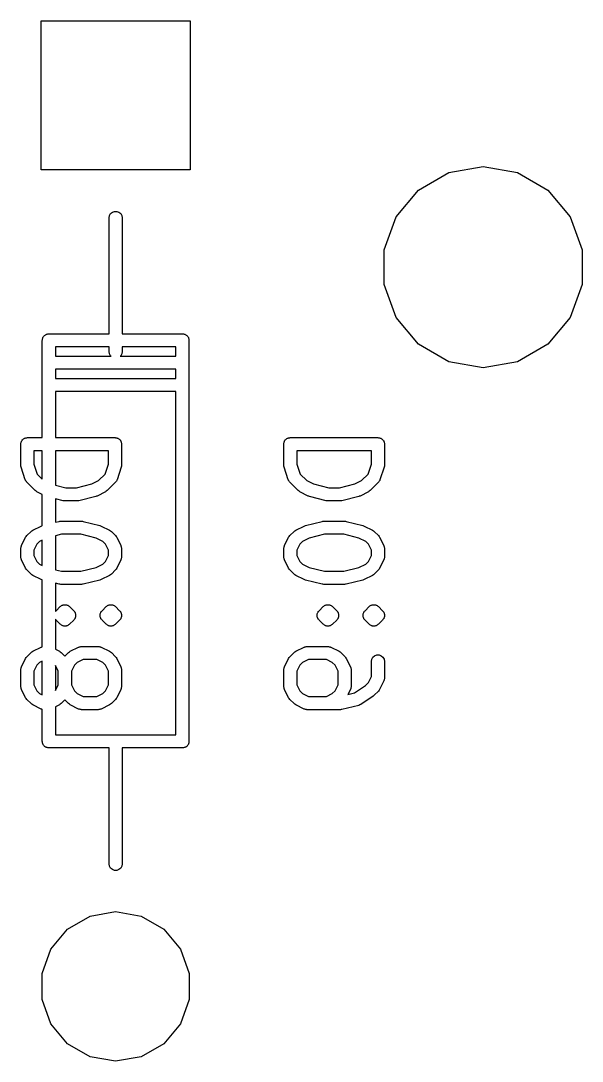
# Model space of a CAD drawing. Extents: x 17 to 273, y -105 to -8.
# Drawn here: x 183.91 to 190.32, y -104.51 to -92.65 of the extents above; entities that cross this region are included whole.
import ezdxf

# ---------------------------------------------------------------- set-up
doc = ezdxf.new("R2010")
doc.units = 0
doc.header["$MEASUREMENT"] = 0
doc.layers.add('BLACK', color=7, linetype='CONTINUOUS')

msp = doc.modelspace()

# ---------------------------------------------------------------- linework, layer by layer
at = {"layer": 'Black'}
for p, q in [((184.148, -94.3501), (184.148, -92.6509)), ((184.148, -92.6509), (185.847, -92.6509)), ((185.847, -92.6509), (185.847, -94.3501)), ((185.847, -94.3501), (184.148, -94.3501)), ((188.452, -94.5811), (188.798, -94.3818)), ((188.798, -94.3818), (189.19, -94.3126)), ((189.19, -94.3126), (189.582, -94.3818)), ((189.582, -94.3818), (189.928, -94.5811)), ((188.196, -94.8863), (188.452, -94.5811)), ((189.928, -94.5811), (190.184, -94.8863)), ((184.922, -94.8975), (184.927, -94.8719)), ((184.927, -94.8719), (184.94, -94.8493)), ((184.94, -94.8493), (184.96, -94.8326)), ((184.96, -94.8326), (184.984, -94.8237)), ((184.984, -94.8237), (185.01, -94.8237)), ((185.01, -94.8237), (185.035, -94.8326)), ((185.035, -94.8326), (185.055, -94.8493)), ((185.055, -94.8493), (185.068, -94.8719)), ((185.068, -94.8719), (185.072, -94.8975)), ((188.06, -95.2608), (188.196, -94.8863)), ((190.184, -94.8863), (190.32, -95.2608)), ((184.922, -96.2195), (184.922, -94.8975)), ((185.072, -94.8975), (185.072, -96.2195)), ((188.06, -95.6592), (188.06, -95.2608)), ((190.32, -95.2608), (190.32, -95.6592)), ((188.196, -96.0337), (188.06, -95.6592)), ((190.32, -95.6592), (190.184, -96.0337)), ((188.452, -96.3389), (188.196, -96.0337)), ((190.184, -96.0337), (189.928, -96.3389)), ((184.16, -96.2945), (184.162, -96.2881)), ((184.16, -97.4031), (184.16, -96.2945)), ((184.162, -96.2815), (184.164, -96.2753)), ((184.162, -96.2881), (184.162, -96.2815)), ((184.164, -96.2753), (184.165, -96.2689)), ((184.165, -96.2689), (184.168, -96.2632)), ((184.168, -96.2632), (184.171, -96.257)), ((184.171, -96.257), (184.175, -96.252)), ((184.175, -96.252), (184.178, -96.2463)), ((184.178, -96.2463), (184.183, -96.2421)), ((184.183, -96.2421), (184.187, -96.2371)), ((184.187, -96.2371), (184.193, -96.2338)), ((184.193, -96.2338), (184.198, -96.2296)), ((184.198, -96.2296), (184.204, -96.2273)), ((184.204, -96.2273), (184.21, -96.224)), ((184.21, -96.224), (184.216, -96.2229)), ((184.216, -96.2229), (184.222, -96.2207)), ((184.222, -96.2207), (184.229, -96.2207)), ((184.229, -96.2207), (184.235, -96.2195)), ((184.235, -96.2195), (184.922, -96.2195)), ((185.072, -96.2195), (185.759, -96.2195)), ((185.759, -96.2195), (185.766, -96.2207)), ((185.766, -96.2207), (185.772, -96.2207)), ((185.772, -96.2207), (185.779, -96.2229)), ((185.779, -96.2229), (185.785, -96.224)), ((185.785, -96.224), (185.791, -96.2273)), ((185.791, -96.2273), (185.797, -96.2296)), ((185.797, -96.2296), (185.802, -96.2338)), ((185.802, -96.2338), (185.808, -96.2371)), ((185.808, -96.2371), (185.812, -96.2421)), ((185.812, -96.2421), (185.817, -96.2463)), ((185.817, -96.2463), (185.82, -96.252)), ((185.82, -96.252), (185.824, -96.257)), ((185.824, -96.257), (185.827, -96.2632)), ((185.827, -96.2632), (185.83, -96.2689)), ((185.83, -96.2689), (185.831, -96.2753)), ((185.831, -96.2753), (185.833, -96.2815)), ((185.833, -96.2815), (185.833, -96.2881)), ((185.833, -96.2881), (185.834, -96.2945)), ((185.834, -96.2945), (185.834, -100.867)), ((184.31, -96.3695), (184.31, -96.4735)), ((184.922, -96.3695), (184.31, -96.3695)), ((184.922, -96.4215), (184.922, -96.3695)), ((184.927, -96.4472), (184.922, -96.4215)), ((185.072, -96.4215), (185.068, -96.4472)), ((185.072, -96.3695), (185.072, -96.4215)), ((185.684, -96.3695), (185.072, -96.3695)), ((185.684, -96.4735), (185.684, -96.3695)), ((188.798, -96.5382), (188.452, -96.3389)), ((189.928, -96.3389), (189.582, -96.5382)), ((184.31, -96.4735), (184.945, -96.4735)), ((184.94, -96.4697), (184.927, -96.4472)), ((184.945, -96.4735), (184.94, -96.4697)), ((185.055, -96.4697), (185.05, -96.4735)), ((185.05, -96.4735), (185.684, -96.4735)), ((185.068, -96.4472), (185.055, -96.4697)), ((189.19, -96.6074), (188.798, -96.5382)), ((189.582, -96.5382), (189.19, -96.6074)), ((184.31, -96.6235), (184.31, -96.7275)), ((185.684, -96.6235), (184.31, -96.6235)), ((185.684, -96.7275), (185.684, -96.6235)), ((184.31, -96.7275), (185.684, -96.7275)), ((184.31, -96.8775), (184.31, -97.4031)), ((185.684, -96.8775), (184.31, -96.8775)), ((185.684, -100.792), (185.684, -96.8775)), ((183.915, -97.4781), (183.916, -97.4717)), ((183.915, -97.7162), (183.915, -97.4781)), ((183.916, -97.4651), (183.918, -97.4589)), ((183.916, -97.4717), (183.916, -97.4651)), ((183.918, -97.4589), (183.919, -97.4525)), ((183.919, -97.4525), (183.923, -97.4468)), ((183.923, -97.4468), (183.925, -97.4406)), ((183.925, -97.4406), (183.929, -97.4356)), ((183.929, -97.4356), (183.932, -97.4299)), ((183.932, -97.4299), (183.937, -97.4257)), ((183.937, -97.4257), (183.942, -97.4207)), ((183.942, -97.4207), (183.947, -97.4174)), ((183.947, -97.4174), (183.952, -97.4132)), ((183.952, -97.4132), (183.959, -97.4109)), ((183.959, -97.4109), (183.964, -97.4077)), ((183.964, -97.4077), (183.971, -97.4065)), ((183.971, -97.4065), (183.977, -97.4043)), ((183.977, -97.4043), (183.983, -97.4043)), ((183.983, -97.4043), (183.99, -97.4031)), ((183.99, -97.4031), (184.16, -97.4031)), ((184.31, -97.4031), (184.99, -97.4031)), ((184.99, -97.4031), (184.996, -97.4043)), ((184.996, -97.4043), (185.003, -97.4043)), ((185.003, -97.4043), (185.009, -97.4065)), ((185.009, -97.4065), (185.015, -97.4077)), ((185.015, -97.4077), (185.021, -97.4109)), ((185.021, -97.4109), (185.027, -97.4132)), ((185.027, -97.4132), (185.032, -97.4174)), ((185.032, -97.4174), (185.038, -97.4207)), ((185.038, -97.4207), (185.042, -97.4257)), ((185.042, -97.4257), (185.047, -97.4299)), ((185.047, -97.4299), (185.051, -97.4356)), ((185.051, -97.4356), (185.055, -97.4406)), ((185.055, -97.4406), (185.057, -97.4468)), ((185.057, -97.4468), (185.06, -97.4525)), ((185.06, -97.4525), (185.061, -97.4589)), ((185.061, -97.4589), (185.064, -97.4651)), ((185.064, -97.4651), (185.064, -97.4717)), ((185.064, -97.4717), (185.065, -97.4781)), ((185.065, -97.4781), (185.065, -97.7162)), ((186.915, -97.4781), (186.916, -97.4717)), ((186.915, -97.7162), (186.915, -97.4781)), ((186.916, -97.4651), (186.918, -97.4589)), ((186.916, -97.4717), (186.916, -97.4651)), ((186.918, -97.4589), (186.919, -97.4525)), ((186.919, -97.4525), (186.923, -97.4468)), ((186.923, -97.4468), (186.925, -97.4406)), ((186.925, -97.4406), (186.929, -97.4356)), ((186.929, -97.4356), (186.932, -97.4299)), ((186.932, -97.4299), (186.937, -97.4257)), ((186.937, -97.4257), (186.942, -97.4207)), ((186.942, -97.4207), (186.947, -97.4174)), ((186.947, -97.4174), (186.952, -97.4132)), ((186.952, -97.4132), (186.959, -97.4109)), ((186.959, -97.4109), (186.964, -97.4077)), ((186.964, -97.4077), (186.971, -97.4065)), ((186.971, -97.4065), (186.977, -97.4043)), ((186.977, -97.4043), (186.983, -97.4043)), ((186.983, -97.4043), (186.99, -97.4031)), ((186.99, -97.4031), (187.99, -97.4031)), ((187.99, -97.4031), (187.996, -97.4043)), ((187.996, -97.4043), (188.003, -97.4043)), ((188.003, -97.4043), (188.009, -97.4065)), ((188.009, -97.4065), (188.015, -97.4077)), ((188.015, -97.4077), (188.021, -97.4109)), ((188.021, -97.4109), (188.027, -97.4132)), ((188.027, -97.4132), (188.032, -97.4174)), ((188.032, -97.4174), (188.038, -97.4207)), ((188.038, -97.4207), (188.042, -97.4257)), ((188.042, -97.4257), (188.047, -97.4299)), ((188.047, -97.4299), (188.051, -97.4356)), ((188.051, -97.4356), (188.055, -97.4406)), ((188.055, -97.4406), (188.057, -97.4468)), ((188.057, -97.4468), (188.06, -97.4525)), ((188.06, -97.4525), (188.061, -97.4589)), ((188.061, -97.4589), (188.064, -97.4651)), ((188.064, -97.4651), (188.064, -97.4717)), ((188.064, -97.4717), (188.065, -97.4781)), ((188.065, -97.4781), (188.065, -97.7162)), ((184.065, -97.5531), (184.065, -97.7041)), ((184.16, -97.5531), (184.065, -97.5531)), ((184.16, -97.876), (184.16, -97.5531)), ((184.31, -97.5531), (184.31, -97.9453)), ((184.915, -97.5531), (184.31, -97.5531)), ((184.915, -97.7041), (184.915, -97.5531)), ((187.065, -97.5531), (187.065, -97.7041)), ((187.915, -97.5531), (187.065, -97.5531)), ((187.915, -97.7041), (187.915, -97.5531)), ((183.917, -97.7281), (183.915, -97.7162)), ((183.919, -97.74), (183.917, -97.7281)), ((183.966, -97.8828), (183.919, -97.74)), ((184.065, -97.7041), (184.103, -97.8186)), ((184.877, -97.8186), (184.915, -97.7041)), ((185.061, -97.74), (185.013, -97.8828)), ((185.063, -97.7281), (185.061, -97.74)), ((185.065, -97.7162), (185.063, -97.7281)), ((186.917, -97.7281), (186.915, -97.7162)), ((186.919, -97.74), (186.917, -97.7281)), ((186.966, -97.8828), (186.919, -97.74)), ((187.065, -97.7041), (187.103, -97.8186)), ((187.877, -97.8186), (187.915, -97.7041)), ((188.061, -97.74), (188.013, -97.8828)), ((188.063, -97.7281), (188.061, -97.74)), ((188.065, -97.7162), (188.063, -97.7281)), ((184.103, -97.8186), (184.16, -97.876)), ((184.803, -97.8927), (184.877, -97.8186)), ((187.103, -97.8186), (187.177, -97.8927)), ((187.803, -97.8927), (187.877, -97.8186)), ((183.968, -97.8866), (183.966, -97.8828)), ((183.969, -97.8908), (183.968, -97.8866)), ((183.975, -97.898), (183.969, -97.8908)), ((183.979, -97.9057), (183.975, -97.898)), ((183.982, -97.9086), (183.979, -97.9057)), ((183.984, -97.9121), (183.982, -97.9086)), ((184.08, -98.0074), (183.984, -97.9121)), ((184.31, -97.9453), (184.428, -97.9746)), ((184.428, -97.9746), (184.552, -97.9746)), ((184.552, -97.9746), (184.726, -97.9312)), ((184.726, -97.9312), (184.803, -97.8927)), ((184.995, -97.9121), (184.9, -98.0074)), ((184.998, -97.9086), (184.995, -97.9121)), ((185.001, -97.9057), (184.998, -97.9086)), ((185.005, -97.898), (185.001, -97.9057)), ((185.01, -97.8908), (185.005, -97.898)), ((185.011, -97.8866), (185.01, -97.8908)), ((185.013, -97.8828), (185.011, -97.8866)), ((186.968, -97.8866), (186.966, -97.8828)), ((186.969, -97.8908), (186.968, -97.8866)), ((186.975, -97.898), (186.969, -97.8908)), ((186.979, -97.9057), (186.975, -97.898)), ((186.982, -97.9086), (186.979, -97.9057)), ((186.984, -97.9121), (186.982, -97.9086)), ((187.08, -98.0074), (186.984, -97.9121)), ((187.177, -97.8927), (187.254, -97.9312)), ((187.254, -97.9312), (187.428, -97.9746)), ((187.428, -97.9746), (187.552, -97.9746)), ((187.552, -97.9746), (187.726, -97.9312)), ((187.726, -97.9312), (187.803, -97.8927)), ((187.995, -97.9121), (187.9, -98.0074)), ((187.998, -97.9086), (187.995, -97.9121)), ((188.001, -97.9057), (187.998, -97.9086)), ((188.005, -97.898), (188.001, -97.9057)), ((188.01, -97.8908), (188.005, -97.898)), ((188.011, -97.8866), (188.01, -97.8908)), ((188.013, -97.8828), (188.011, -97.8866)), ((184.09, -98.0143), (184.08, -98.0074)), ((184.099, -98.0214), (184.09, -98.0143)), ((184.16, -98.0521), (184.099, -98.0214)), ((184.16, -98.4061), (184.16, -98.0521)), ((184.77, -98.0747), (184.579, -98.1223)), ((184.777, -98.0714), (184.77, -98.0747)), ((184.785, -98.069), (184.777, -98.0714)), ((184.881, -98.0214), (184.785, -98.069)), ((184.89, -98.0142), (184.881, -98.0214)), ((184.9, -98.0074), (184.89, -98.0142)), ((187.09, -98.0143), (187.08, -98.0074)), ((187.099, -98.0214), (187.09, -98.0143)), ((187.194, -98.069), (187.099, -98.0214)), ((187.202, -98.0714), (187.194, -98.069)), ((187.21, -98.0747), (187.202, -98.0714)), ((187.4, -98.1223), (187.21, -98.0747)), ((187.77, -98.0747), (187.579, -98.1223)), ((187.777, -98.0714), (187.77, -98.0747)), ((187.785, -98.069), (187.777, -98.0714)), ((187.881, -98.0214), (187.785, -98.069)), ((187.89, -98.0142), (187.881, -98.0214)), ((187.9, -98.0074), (187.89, -98.0142)), ((184.4, -98.1223), (184.31, -98.0999)), ((184.31, -98.0999), (184.31, -98.3683)), ((184.409, -98.123), (184.4, -98.1223)), ((184.418, -98.1246), (184.409, -98.123)), ((184.561, -98.1246), (184.418, -98.1246)), ((184.57, -98.123), (184.561, -98.1246)), ((184.579, -98.1223), (184.57, -98.123)), ((187.409, -98.123), (187.4, -98.1223)), ((187.418, -98.1246), (187.409, -98.123)), ((187.561, -98.1246), (187.418, -98.1246)), ((187.57, -98.123), (187.561, -98.1246)), ((187.579, -98.1223), (187.57, -98.123)), ((184.052, -98.4587), (184.147, -98.4111)), ((184.147, -98.4111), (184.155, -98.4087)), ((184.155, -98.4087), (184.16, -98.4061)), ((184.31, -98.3683), (184.353, -98.3578)), ((184.353, -98.3578), (184.362, -98.3571)), ((184.362, -98.3571), (184.371, -98.3555)), ((184.371, -98.3555), (184.609, -98.3555)), ((184.609, -98.3555), (184.618, -98.3571)), ((184.618, -98.3571), (184.627, -98.3578)), ((184.627, -98.3578), (184.818, -98.4054)), ((184.818, -98.4054), (184.825, -98.4087)), ((184.825, -98.4087), (184.833, -98.4111)), ((184.833, -98.4111), (184.928, -98.4587)), ((187.052, -98.4587), (187.147, -98.4111)), ((187.147, -98.4111), (187.155, -98.4087)), ((187.155, -98.4087), (187.162, -98.4054)), ((187.162, -98.4054), (187.353, -98.3578)), ((187.353, -98.3578), (187.362, -98.3571)), ((187.362, -98.3571), (187.371, -98.3555)), ((187.371, -98.3555), (187.609, -98.3555)), ((187.609, -98.3555), (187.618, -98.3571)), ((187.618, -98.3571), (187.627, -98.3578)), ((187.627, -98.3578), (187.818, -98.4054)), ((187.818, -98.4054), (187.825, -98.4087)), ((187.825, -98.4087), (187.833, -98.4111)), ((187.833, -98.4111), (187.928, -98.4587)), ((183.923, -98.6351), (183.97, -98.5398)), ((183.97, -98.5398), (183.978, -98.5302)), ((183.978, -98.5302), (183.984, -98.5203)), ((183.984, -98.5203), (184.032, -98.4727)), ((184.032, -98.4727), (184.042, -98.4658)), ((184.042, -98.4658), (184.052, -98.4587)), ((184.16, -98.5719), (184.13, -98.5874)), ((184.16, -98.8605), (184.16, -98.5719)), ((184.38, -98.5055), (184.31, -98.5229)), ((184.31, -98.5229), (184.31, -98.9096)), ((184.6, -98.5055), (184.38, -98.5055)), ((184.773, -98.5489), (184.6, -98.5055)), ((184.85, -98.5874), (184.773, -98.5489)), ((184.928, -98.4587), (184.938, -98.4658)), ((184.938, -98.4658), (184.948, -98.4727)), ((184.948, -98.4727), (184.995, -98.5203)), ((184.995, -98.5203), (185.002, -98.5302)), ((185.002, -98.5302), (185.009, -98.5398)), ((185.009, -98.5398), (185.057, -98.6351)), ((186.923, -98.6351), (186.97, -98.5398)), ((186.97, -98.5398), (186.978, -98.5302)), ((186.978, -98.5302), (186.984, -98.5203)), ((186.984, -98.5203), (187.032, -98.4727)), ((187.032, -98.4727), (187.042, -98.4658)), ((187.042, -98.4658), (187.052, -98.4587)), ((187.206, -98.5489), (187.13, -98.5874)), ((187.38, -98.5055), (187.206, -98.5489)), ((187.6, -98.5055), (187.38, -98.5055)), ((187.773, -98.5489), (187.6, -98.5055)), ((187.85, -98.5874), (187.773, -98.5489)), ((187.928, -98.4587), (187.938, -98.4658)), ((187.938, -98.4658), (187.948, -98.4727)), ((187.948, -98.4727), (187.995, -98.5203)), ((187.995, -98.5203), (188.002, -98.5302)), ((188.002, -98.5302), (188.009, -98.5398)), ((188.009, -98.5398), (188.057, -98.6351)), ((183.915, -98.66), (183.918, -98.6516)), ((183.916, -98.6644), (183.915, -98.66)), ((183.915, -98.6686), (183.916, -98.6644)), ((183.915, -98.7639), (183.915, -98.6686)), ((183.918, -98.6516), (183.919, -98.643)), ((183.919, -98.643), (183.922, -98.6392)), ((183.922, -98.6392), (183.923, -98.6351)), ((184.099, -98.6178), (184.065, -98.6863)), ((184.065, -98.6863), (184.065, -98.7461)), ((184.13, -98.5874), (184.099, -98.6178)), ((184.881, -98.6178), (184.85, -98.5874)), ((184.915, -98.6863), (184.881, -98.6178)), ((184.915, -98.7461), (184.915, -98.6863)), ((185.057, -98.6351), (185.058, -98.6392)), ((185.058, -98.6392), (185.06, -98.643)), ((185.06, -98.643), (185.062, -98.6516)), ((185.062, -98.6516), (185.064, -98.66)), ((185.064, -98.66), (185.064, -98.6644)), ((185.064, -98.6644), (185.065, -98.6686)), ((185.065, -98.6686), (185.065, -98.7639)), ((186.915, -98.66), (186.918, -98.6516)), ((186.916, -98.6644), (186.915, -98.66)), ((186.915, -98.6686), (186.916, -98.6644)), ((186.915, -98.7639), (186.915, -98.6686)), ((186.918, -98.6516), (186.919, -98.643)), ((186.919, -98.643), (186.922, -98.6392)), ((186.922, -98.6392), (186.923, -98.6351)), ((187.099, -98.6178), (187.065, -98.6863)), ((187.065, -98.6863), (187.065, -98.7461)), ((187.13, -98.5874), (187.099, -98.6178)), ((187.881, -98.6178), (187.85, -98.5874)), ((187.915, -98.6863), (187.881, -98.6178)), ((187.915, -98.7461), (187.915, -98.6863)), ((188.057, -98.6351), (188.058, -98.6392)), ((188.058, -98.6392), (188.06, -98.643)), ((188.06, -98.643), (188.062, -98.6516)), ((188.062, -98.6516), (188.064, -98.66)), ((188.064, -98.66), (188.064, -98.6644)), ((188.064, -98.6644), (188.065, -98.6686)), ((188.065, -98.6686), (188.065, -98.7639)), ((183.916, -98.7681), (183.915, -98.7639)), ((183.915, -98.7724), (183.916, -98.7681)), ((183.918, -98.7808), (183.915, -98.7724)), ((183.919, -98.7895), (183.918, -98.7808)), ((183.922, -98.7933), (183.919, -98.7895)), ((183.923, -98.7974), (183.922, -98.7933)), ((183.97, -98.8926), (183.923, -98.7974)), ((184.065, -98.7461), (184.099, -98.8147)), ((184.881, -98.8147), (184.915, -98.7461)), ((185.057, -98.7974), (185.009, -98.8926)), ((185.058, -98.7933), (185.057, -98.7974)), ((185.06, -98.7895), (185.058, -98.7933)), ((185.062, -98.7809), (185.06, -98.7895)), ((185.064, -98.7724), (185.062, -98.7809)), ((185.065, -98.7639), (185.064, -98.7681)), ((185.064, -98.7681), (185.064, -98.7724)), ((186.916, -98.7681), (186.915, -98.7639)), ((186.915, -98.7724), (186.916, -98.7681)), ((186.918, -98.7808), (186.915, -98.7724)), ((186.919, -98.7895), (186.918, -98.7808)), ((186.922, -98.7933), (186.919, -98.7895)), ((186.923, -98.7974), (186.922, -98.7933)), ((186.97, -98.8926), (186.923, -98.7974)), ((187.065, -98.7461), (187.099, -98.8147)), ((187.881, -98.8147), (187.915, -98.7461)), ((188.057, -98.7974), (188.009, -98.8926)), ((188.058, -98.7933), (188.057, -98.7974)), ((188.06, -98.7895), (188.058, -98.7933)), ((188.062, -98.7809), (188.06, -98.7895)), ((188.064, -98.7724), (188.062, -98.7809)), ((188.065, -98.7639), (188.064, -98.7681)), ((188.064, -98.7681), (188.064, -98.7724)), ((183.978, -98.9023), (183.97, -98.8926)), ((183.984, -98.9121), (183.978, -98.9023)), ((184.032, -98.9597), (183.984, -98.9121)), ((184.099, -98.8147), (184.13, -98.8451)), ((184.13, -98.8451), (184.16, -98.8605)), ((184.31, -98.9096), (184.38, -98.9269)), ((184.38, -98.9269), (184.6, -98.9269)), ((184.6, -98.9269), (184.773, -98.8836)), ((184.773, -98.8836), (184.85, -98.8451)), ((184.85, -98.8451), (184.881, -98.8147)), ((184.995, -98.9121), (184.948, -98.9597)), ((185.002, -98.9023), (184.995, -98.9121)), ((185.009, -98.8926), (185.002, -98.9023)), ((186.978, -98.9023), (186.97, -98.8926)), ((186.984, -98.9121), (186.978, -98.9023)), ((187.032, -98.9597), (186.984, -98.9121)), ((187.099, -98.8147), (187.13, -98.8451)), ((187.13, -98.8451), (187.206, -98.8836)), ((187.206, -98.8836), (187.38, -98.9269)), ((187.38, -98.9269), (187.6, -98.9269)), ((187.6, -98.9269), (187.773, -98.8836)), ((187.773, -98.8836), (187.85, -98.8451)), ((187.85, -98.8451), (187.881, -98.8147)), ((187.995, -98.9121), (187.948, -98.9597)), ((188.002, -98.9023), (187.995, -98.9121)), ((188.009, -98.8926), (188.002, -98.9023)), ((184.042, -98.9666), (184.032, -98.9597)), ((184.052, -98.9738), (184.042, -98.9666)), ((184.147, -99.0214), (184.052, -98.9738)), ((184.155, -99.0237), (184.147, -99.0214)), ((184.16, -99.0263), (184.155, -99.0237)), ((184.16, -99.7876), (184.16, -99.0263)), ((184.818, -99.0271), (184.627, -99.0747)), ((184.825, -99.0237), (184.818, -99.0271)), ((184.833, -99.0214), (184.825, -99.0237)), ((184.928, -98.9738), (184.833, -99.0214)), ((184.938, -98.9666), (184.928, -98.9738)), ((184.948, -98.9597), (184.938, -98.9666)), ((187.042, -98.9666), (187.032, -98.9597)), ((187.052, -98.9738), (187.042, -98.9666)), ((187.147, -99.0214), (187.052, -98.9738)), ((187.155, -99.0237), (187.147, -99.0214)), ((187.162, -99.0271), (187.155, -99.0237)), ((187.353, -99.0747), (187.162, -99.0271)), ((187.818, -99.0271), (187.627, -99.0747)), ((187.825, -99.0237), (187.818, -99.0271)), ((187.833, -99.0214), (187.825, -99.0237)), ((187.928, -98.9738), (187.833, -99.0214)), ((187.938, -98.9666), (187.928, -98.9738)), ((187.948, -98.9597), (187.938, -98.9666)), ((184.353, -99.0747), (184.31, -99.0642)), ((184.31, -99.0642), (184.31, -99.3864)), ((184.362, -99.0754), (184.353, -99.0747)), ((184.371, -99.0769), (184.362, -99.0754)), ((184.609, -99.0769), (184.371, -99.0769)), ((184.618, -99.0754), (184.609, -99.0769)), ((184.627, -99.0747), (184.618, -99.0754)), ((187.362, -99.0754), (187.353, -99.0747)), ((187.371, -99.0769), (187.362, -99.0754)), ((187.609, -99.0769), (187.371, -99.0769)), ((187.618, -99.0754), (187.609, -99.0769)), ((187.627, -99.0747), (187.618, -99.0754)), ((184.31, -99.3864), (184.314, -99.3829)), ((184.314, -99.3829), (184.318, -99.3775)), ((184.318, -99.3775), (184.365, -99.3299)), ((184.365, -99.3299), (184.371, -99.3261)), ((184.371, -99.3261), (184.375, -99.3215)), ((184.375, -99.3215), (184.381, -99.3187)), ((184.381, -99.3187), (184.387, -99.3149)), ((184.387, -99.3149), (184.393, -99.3132)), ((184.393, -99.3132), (184.399, -99.3105)), ((184.399, -99.3105), (184.406, -99.3099)), ((184.406, -99.3099), (184.412, -99.3082)), ((184.412, -99.3082), (184.418, -99.3088)), ((184.418, -99.3088), (184.425, -99.3082)), ((184.425, -99.3082), (184.431, -99.3099)), ((184.431, -99.3099), (184.438, -99.3105)), ((184.438, -99.3105), (184.444, -99.3132)), ((184.444, -99.3132), (184.45, -99.3149)), ((184.45, -99.3149), (184.455, -99.3187)), ((184.455, -99.3187), (184.461, -99.3215)), ((184.461, -99.3215), (184.466, -99.3261)), ((184.466, -99.3261), (184.471, -99.3299)), ((184.471, -99.3299), (184.519, -99.3775)), ((184.519, -99.3775), (184.523, -99.3829)), ((184.523, -99.3829), (184.527, -99.3875)), ((184.527, -99.3875), (184.529, -99.3905)), ((184.529, -99.3905), (184.531, -99.393)), ((184.531, -99.393), (184.532, -99.3961)), ((184.532, -99.3961), (184.534, -99.3988)), ((184.534, -99.3988), (184.536, -99.4052)), ((184.825, -99.4052), (184.827, -99.3988)), ((184.827, -99.3988), (184.829, -99.3961)), ((184.829, -99.3961), (184.83, -99.393)), ((184.83, -99.393), (184.832, -99.3905)), ((184.832, -99.3905), (184.833, -99.3875)), ((184.833, -99.3875), (184.838, -99.3829)), ((184.838, -99.3829), (184.842, -99.3775)), ((184.842, -99.3775), (184.889, -99.3299)), ((184.889, -99.3299), (184.895, -99.3261)), ((184.895, -99.3261), (184.899, -99.3215)), ((184.899, -99.3215), (184.905, -99.3187)), ((184.905, -99.3187), (184.911, -99.3149)), ((184.911, -99.3149), (184.917, -99.3132)), ((184.917, -99.3132), (184.923, -99.3105)), ((184.923, -99.3105), (184.929, -99.3099)), ((184.929, -99.3099), (184.936, -99.3082)), ((184.936, -99.3082), (184.942, -99.3088)), ((184.942, -99.3088), (184.949, -99.3082)), ((184.949, -99.3082), (184.955, -99.3099)), ((184.955, -99.3099), (184.962, -99.3105)), ((184.962, -99.3105), (184.968, -99.3132)), ((184.968, -99.3132), (184.974, -99.3149)), ((184.974, -99.3149), (184.979, -99.3187)), ((184.979, -99.3187), (184.985, -99.3215)), ((184.985, -99.3215), (184.99, -99.3261)), ((184.99, -99.3261), (184.995, -99.3299)), ((184.995, -99.3299), (185.043, -99.3775)), ((185.043, -99.3775), (185.047, -99.3829)), ((185.047, -99.3829), (185.051, -99.3875)), ((185.051, -99.3875), (185.053, -99.3905)), ((185.053, -99.3905), (185.055, -99.393)), ((185.055, -99.393), (185.056, -99.3961)), ((185.056, -99.3961), (185.058, -99.3988)), ((185.058, -99.3988), (185.06, -99.4052)), ((187.301, -99.4052), (187.303, -99.3988)), ((187.303, -99.3988), (187.305, -99.3961)), ((187.305, -99.3961), (187.306, -99.393)), ((187.306, -99.393), (187.308, -99.3905)), ((187.308, -99.3905), (187.309, -99.3875)), ((187.309, -99.3875), (187.314, -99.3829)), ((187.314, -99.3829), (187.318, -99.3775)), ((187.318, -99.3775), (187.365, -99.3299)), ((187.365, -99.3299), (187.371, -99.3261)), ((187.371, -99.3261), (187.375, -99.3215)), ((187.375, -99.3215), (187.381, -99.3187)), ((187.381, -99.3187), (187.387, -99.3149)), ((187.387, -99.3149), (187.393, -99.3132)), ((187.393, -99.3132), (187.399, -99.3105)), ((187.399, -99.3105), (187.406, -99.3099)), ((187.406, -99.3099), (187.412, -99.3082)), ((187.412, -99.3082), (187.418, -99.3088)), ((187.418, -99.3088), (187.425, -99.3082)), ((187.425, -99.3082), (187.431, -99.3099)), ((187.431, -99.3099), (187.438, -99.3105)), ((187.438, -99.3105), (187.444, -99.3132)), ((187.444, -99.3132), (187.45, -99.3149)), ((187.45, -99.3149), (187.455, -99.3187)), ((187.455, -99.3187), (187.461, -99.3215)), ((187.461, -99.3215), (187.466, -99.3261)), ((187.466, -99.3261), (187.471, -99.3299)), ((187.471, -99.3299), (187.519, -99.3775)), ((187.519, -99.3775), (187.523, -99.3829)), ((187.523, -99.3829), (187.527, -99.3875)), ((187.527, -99.3875), (187.529, -99.3905)), ((187.529, -99.3905), (187.531, -99.393)), ((187.531, -99.393), (187.532, -99.3961)), ((187.532, -99.3961), (187.534, -99.3988)), ((187.534, -99.3988), (187.536, -99.4052)), ((187.825, -99.4052), (187.827, -99.3988)), ((187.827, -99.3988), (187.829, -99.3961)), ((187.829, -99.3961), (187.83, -99.393)), ((187.83, -99.393), (187.832, -99.3905)), ((187.832, -99.3905), (187.833, -99.3875)), ((187.833, -99.3875), (187.838, -99.3829)), ((187.838, -99.3829), (187.842, -99.3775)), ((187.842, -99.3775), (187.889, -99.3299)), ((187.889, -99.3299), (187.895, -99.3261)), ((187.895, -99.3261), (187.899, -99.3215)), ((187.899, -99.3215), (187.905, -99.3187)), ((187.905, -99.3187), (187.911, -99.3149)), ((187.911, -99.3149), (187.917, -99.3132)), ((187.917, -99.3132), (187.923, -99.3105)), ((187.923, -99.3105), (187.929, -99.3099)), ((187.929, -99.3099), (187.936, -99.3082)), ((187.936, -99.3082), (187.942, -99.3088)), ((187.942, -99.3088), (187.949, -99.3082)), ((187.949, -99.3082), (187.955, -99.3099)), ((187.955, -99.3099), (187.962, -99.3105)), ((187.962, -99.3105), (187.968, -99.3132)), ((187.968, -99.3132), (187.974, -99.3149)), ((187.974, -99.3149), (187.979, -99.3187)), ((187.979, -99.3187), (187.985, -99.3215)), ((187.985, -99.3215), (187.99, -99.3261)), ((187.99, -99.3261), (187.995, -99.3299)), ((187.995, -99.3299), (188.043, -99.3775)), ((188.043, -99.3775), (188.047, -99.3829)), ((188.047, -99.3829), (188.051, -99.3875)), ((188.051, -99.3875), (188.053, -99.3905)), ((188.053, -99.3905), (188.055, -99.393)), ((188.055, -99.393), (188.056, -99.3961)), ((188.056, -99.3961), (188.058, -99.3988)), ((188.058, -99.3988), (188.06, -99.4052)), ((184.314, -99.4782), (184.31, -99.4746)), ((184.31, -99.4746), (184.31, -99.8165)), ((184.318, -99.4836), (184.314, -99.4782)), ((184.365, -99.5312), (184.318, -99.4836)), ((184.519, -99.4836), (184.471, -99.5312)), ((184.523, -99.4782), (184.519, -99.4836)), ((184.527, -99.4735), (184.523, -99.4782)), ((184.529, -99.4705), (184.527, -99.4735)), ((184.531, -99.468), (184.529, -99.4705)), ((184.532, -99.4649), (184.531, -99.468)), ((184.534, -99.4622), (184.532, -99.4649)), ((184.536, -99.4559), (184.534, -99.4622)), ((184.536, -99.4052), (184.538, -99.4111)), ((184.538, -99.4499), (184.536, -99.4559)), ((184.538, -99.4111), (184.539, -99.4144)), ((184.539, -99.4466), (184.538, -99.4499)), ((184.539, -99.4144), (184.54, -99.4175)), ((184.54, -99.4435), (184.539, -99.4466)), ((184.54, -99.4175), (184.54, -99.4208)), ((184.54, -99.4208), (184.541, -99.424)), ((184.541, -99.424), (184.54, -99.4305)), ((184.54, -99.4305), (184.541, -99.4371)), ((184.541, -99.4371), (184.54, -99.4402)), ((184.54, -99.4402), (184.54, -99.4435)), ((184.82, -99.424), (184.821, -99.4208)), ((184.82, -99.4305), (184.82, -99.424)), ((184.82, -99.4371), (184.82, -99.4305)), ((184.821, -99.4402), (184.82, -99.4371)), ((184.821, -99.4175), (184.822, -99.4144)), ((184.821, -99.4208), (184.821, -99.4175)), ((184.821, -99.4435), (184.821, -99.4402)), ((184.822, -99.4466), (184.821, -99.4435)), ((184.822, -99.4111), (184.825, -99.4052)), ((184.822, -99.4144), (184.822, -99.4111)), ((184.822, -99.4499), (184.822, -99.4466)), ((184.825, -99.4559), (184.822, -99.4499)), ((184.827, -99.4622), (184.825, -99.4559)), ((184.829, -99.4649), (184.827, -99.4622)), ((184.83, -99.468), (184.829, -99.4649)), ((184.832, -99.4705), (184.83, -99.468)), ((184.833, -99.4735), (184.832, -99.4705)), ((184.838, -99.4782), (184.833, -99.4735)), ((184.842, -99.4836), (184.838, -99.4782)), ((184.889, -99.5312), (184.842, -99.4836)), ((185.043, -99.4836), (184.995, -99.5312)), ((185.047, -99.4782), (185.043, -99.4836)), ((185.051, -99.4735), (185.047, -99.4782)), ((185.053, -99.4705), (185.051, -99.4735)), ((185.055, -99.468), (185.053, -99.4705)), ((185.056, -99.4649), (185.055, -99.468)), ((185.058, -99.4622), (185.056, -99.4649)), ((185.06, -99.4559), (185.058, -99.4622)), ((185.06, -99.4052), (185.062, -99.4111)), ((185.062, -99.4499), (185.06, -99.4559)), ((185.062, -99.4111), (185.063, -99.4144)), ((185.063, -99.4466), (185.062, -99.4499)), ((185.063, -99.4144), (185.064, -99.4175)), ((185.064, -99.4435), (185.063, -99.4466)), ((185.064, -99.4175), (185.064, -99.4208)), ((185.064, -99.4208), (185.065, -99.424)), ((185.065, -99.424), (185.064, -99.4305)), ((185.064, -99.4305), (185.065, -99.4371)), ((185.065, -99.4371), (185.064, -99.4402)), ((185.064, -99.4402), (185.064, -99.4435)), ((187.296, -99.424), (187.297, -99.4208)), ((187.297, -99.4305), (187.296, -99.424)), ((187.296, -99.4371), (187.297, -99.4305)), ((187.297, -99.4402), (187.296, -99.4371)), ((187.297, -99.4175), (187.298, -99.4144)), ((187.297, -99.4208), (187.297, -99.4175)), ((187.297, -99.4435), (187.297, -99.4402)), ((187.298, -99.4466), (187.297, -99.4435)), ((187.298, -99.4111), (187.301, -99.4052)), ((187.298, -99.4144), (187.298, -99.4111)), ((187.298, -99.4499), (187.298, -99.4466)), ((187.301, -99.4559), (187.298, -99.4499)), ((187.303, -99.4622), (187.301, -99.4559)), ((187.305, -99.4649), (187.303, -99.4622)), ((187.306, -99.468), (187.305, -99.4649)), ((187.308, -99.4705), (187.306, -99.468)), ((187.309, -99.4735), (187.308, -99.4705)), ((187.314, -99.4782), (187.309, -99.4735)), ((187.318, -99.4836), (187.314, -99.4782)), ((187.365, -99.5312), (187.318, -99.4836)), ((187.519, -99.4836), (187.471, -99.5312)), ((187.523, -99.4782), (187.519, -99.4836)), ((187.527, -99.4735), (187.523, -99.4782)), ((187.529, -99.4705), (187.527, -99.4735)), ((187.531, -99.468), (187.529, -99.4705)), ((187.532, -99.4649), (187.531, -99.468)), ((187.534, -99.4622), (187.532, -99.4649)), ((187.536, -99.4559), (187.534, -99.4622)), ((187.536, -99.4052), (187.538, -99.4111)), ((187.538, -99.4499), (187.536, -99.4559)), ((187.538, -99.4111), (187.539, -99.4144)), ((187.539, -99.4466), (187.538, -99.4499)), ((187.539, -99.4144), (187.54, -99.4175)), ((187.54, -99.4435), (187.539, -99.4466)), ((187.54, -99.4175), (187.54, -99.4208)), ((187.54, -99.4208), (187.541, -99.424)), ((187.541, -99.424), (187.54, -99.4305)), ((187.54, -99.4305), (187.541, -99.4371)), ((187.541, -99.4371), (187.54, -99.4402)), ((187.54, -99.4402), (187.54, -99.4435)), ((187.82, -99.424), (187.821, -99.4208)), ((187.82, -99.4305), (187.82, -99.424)), ((187.82, -99.4371), (187.82, -99.4305)), ((187.821, -99.4402), (187.82, -99.4371)), ((187.821, -99.4175), (187.822, -99.4144)), ((187.821, -99.4208), (187.821, -99.4175)), ((187.821, -99.4435), (187.821, -99.4402)), ((187.822, -99.4466), (187.821, -99.4435)), ((187.822, -99.4111), (187.825, -99.4052)), ((187.822, -99.4144), (187.822, -99.4111)), ((187.822, -99.4499), (187.822, -99.4466)), ((187.825, -99.4559), (187.822, -99.4499)), ((187.827, -99.4622), (187.825, -99.4559)), ((187.829, -99.4649), (187.827, -99.4622)), ((187.83, -99.468), (187.829, -99.4649)), ((187.832, -99.4705), (187.83, -99.468)), ((187.833, -99.4735), (187.832, -99.4705)), ((187.838, -99.4782), (187.833, -99.4735)), ((187.842, -99.4836), (187.838, -99.4782)), ((187.889, -99.5312), (187.842, -99.4836)), ((188.043, -99.4836), (187.995, -99.5312)), ((188.047, -99.4782), (188.043, -99.4836)), ((188.051, -99.4735), (188.047, -99.4782)), ((188.053, -99.4705), (188.051, -99.4735)), ((188.055, -99.468), (188.053, -99.4705)), ((188.056, -99.4649), (188.055, -99.468)), ((188.058, -99.4622), (188.056, -99.4649)), ((188.06, -99.4559), (188.058, -99.4622)), ((188.06, -99.4052), (188.062, -99.4111)), ((188.062, -99.4499), (188.06, -99.4559)), ((188.062, -99.4111), (188.063, -99.4144)), ((188.063, -99.4466), (188.062, -99.4499)), ((188.063, -99.4144), (188.064, -99.4175)), ((188.064, -99.4435), (188.063, -99.4466)), ((188.064, -99.4175), (188.064, -99.4208)), ((188.064, -99.4208), (188.065, -99.424)), ((188.065, -99.424), (188.064, -99.4305)), ((188.064, -99.4305), (188.065, -99.4371)), ((188.065, -99.4371), (188.064, -99.4402)), ((188.064, -99.4402), (188.064, -99.4435)), ((184.371, -99.5349), (184.365, -99.5312)), ((184.375, -99.5396), (184.371, -99.5349)), ((184.381, -99.5423), (184.375, -99.5396)), ((184.387, -99.5461), (184.381, -99.5423)), ((184.393, -99.5478), (184.387, -99.5461)), ((184.399, -99.5506), (184.393, -99.5478)), ((184.406, -99.5512), (184.399, -99.5506)), ((184.412, -99.5529), (184.406, -99.5512)), ((184.418, -99.5523), (184.412, -99.5529)), ((184.425, -99.5529), (184.418, -99.5523)), ((184.431, -99.5512), (184.425, -99.5529)), ((184.438, -99.5506), (184.431, -99.5512)), ((184.444, -99.5478), (184.438, -99.5506)), ((184.45, -99.5461), (184.444, -99.5478)), ((184.455, -99.5423), (184.45, -99.5461)), ((184.461, -99.5396), (184.455, -99.5423)), ((184.466, -99.5349), (184.461, -99.5396)), ((184.471, -99.5312), (184.466, -99.5349)), ((184.895, -99.5349), (184.889, -99.5312)), ((184.899, -99.5396), (184.895, -99.5349)), ((184.905, -99.5423), (184.899, -99.5396)), ((184.911, -99.5461), (184.905, -99.5423)), ((184.917, -99.5478), (184.911, -99.5461)), ((184.923, -99.5506), (184.917, -99.5478)), ((184.929, -99.5512), (184.923, -99.5506)), ((184.936, -99.5529), (184.929, -99.5512)), ((184.942, -99.5523), (184.936, -99.5529)), ((184.949, -99.5529), (184.942, -99.5523)), ((184.955, -99.5512), (184.949, -99.5529)), ((184.962, -99.5506), (184.955, -99.5512)), ((184.968, -99.5478), (184.962, -99.5506)), ((184.974, -99.5461), (184.968, -99.5478)), ((184.979, -99.5423), (184.974, -99.5461)), ((184.985, -99.5396), (184.979, -99.5423)), ((184.99, -99.5349), (184.985, -99.5396)), ((184.995, -99.5312), (184.99, -99.5349)), ((187.371, -99.5349), (187.365, -99.5312)), ((187.375, -99.5396), (187.371, -99.5349)), ((187.381, -99.5423), (187.375, -99.5396)), ((187.387, -99.5461), (187.381, -99.5423)), ((187.393, -99.5478), (187.387, -99.5461)), ((187.399, -99.5506), (187.393, -99.5478)), ((187.406, -99.5512), (187.399, -99.5506)), ((187.412, -99.5529), (187.406, -99.5512)), ((187.418, -99.5523), (187.412, -99.5529)), ((187.425, -99.5529), (187.418, -99.5523)), ((187.431, -99.5512), (187.425, -99.5529)), ((187.438, -99.5506), (187.431, -99.5512)), ((187.444, -99.5478), (187.438, -99.5506)), ((187.45, -99.5461), (187.444, -99.5478)), ((187.455, -99.5423), (187.45, -99.5461)), ((187.461, -99.5396), (187.455, -99.5423)), ((187.466, -99.5349), (187.461, -99.5396)), ((187.471, -99.5312), (187.466, -99.5349)), ((187.895, -99.5349), (187.889, -99.5312)), ((187.899, -99.5396), (187.895, -99.5349)), ((187.905, -99.5423), (187.899, -99.5396)), ((187.911, -99.5461), (187.905, -99.5423)), ((187.917, -99.5478), (187.911, -99.5461)), ((187.923, -99.5506), (187.917, -99.5478)), ((187.929, -99.5512), (187.923, -99.5506)), ((187.936, -99.5529), (187.929, -99.5512)), ((187.942, -99.5523), (187.936, -99.5529)), ((187.949, -99.5529), (187.942, -99.5523)), ((187.955, -99.5512), (187.949, -99.5529)), ((187.962, -99.5506), (187.955, -99.5512)), ((187.968, -99.5478), (187.962, -99.5506)), ((187.974, -99.5461), (187.968, -99.5478)), ((187.979, -99.5423), (187.974, -99.5461)), ((187.985, -99.5396), (187.979, -99.5423)), ((187.99, -99.5349), (187.985, -99.5396)), ((187.995, -99.5312), (187.99, -99.5349)), ((183.984, -99.9013), (184.032, -99.8537)), ((184.032, -99.8537), (184.042, -99.8468)), ((184.042, -99.8468), (184.052, -99.8396)), ((184.052, -99.8396), (184.147, -99.792)), ((184.147, -99.792), (184.151, -99.7908)), ((184.151, -99.7908), (184.155, -99.7886)), ((184.155, -99.7886), (184.16, -99.7876)), ((184.31, -99.8165), (184.357, -99.8396)), ((184.357, -99.8396), (184.366, -99.8468)), ((184.366, -99.8468), (184.376, -99.8537)), ((184.376, -99.8537), (184.418, -99.8959)), ((184.418, -99.8959), (184.461, -99.8537)), ((184.461, -99.8537), (184.47, -99.8468)), ((184.47, -99.8468), (184.48, -99.8396)), ((184.48, -99.8396), (184.575, -99.792)), ((184.575, -99.792), (184.579, -99.7908)), ((184.579, -99.7908), (184.583, -99.7886)), ((184.583, -99.7886), (184.592, -99.7871)), ((184.592, -99.7871), (184.6, -99.7846)), ((184.6, -99.7846), (184.605, -99.7848)), ((184.605, -99.7848), (184.609, -99.7841)), ((184.609, -99.7841), (184.799, -99.7841)), ((184.799, -99.7841), (184.804, -99.7848)), ((184.804, -99.7848), (184.808, -99.7846)), ((184.808, -99.7846), (184.816, -99.7871)), ((184.816, -99.7871), (184.825, -99.7886)), ((184.825, -99.7886), (184.829, -99.7908)), ((184.829, -99.7908), (184.833, -99.792)), ((184.833, -99.792), (184.928, -99.8396)), ((184.928, -99.8396), (184.938, -99.8468)), ((184.938, -99.8468), (184.948, -99.8537)), ((184.948, -99.8537), (184.995, -99.9013)), ((186.984, -99.9013), (187.032, -99.8537)), ((187.032, -99.8537), (187.042, -99.8468)), ((187.042, -99.8468), (187.052, -99.8396)), ((187.052, -99.8396), (187.147, -99.792)), ((187.147, -99.792), (187.151, -99.7908)), ((187.151, -99.7908), (187.155, -99.7886)), ((187.155, -99.7886), (187.163, -99.7871)), ((187.163, -99.7871), (187.172, -99.7846)), ((187.172, -99.7846), (187.176, -99.7848)), ((187.176, -99.7848), (187.18, -99.7841)), ((187.18, -99.7841), (187.418, -99.7841)), ((187.418, -99.7841), (187.423, -99.7848)), ((187.423, -99.7848), (187.427, -99.7846)), ((187.427, -99.7846), (187.435, -99.7871)), ((187.435, -99.7871), (187.444, -99.7886)), ((187.444, -99.7886), (187.448, -99.7908)), ((187.448, -99.7908), (187.452, -99.792)), ((187.452, -99.792), (187.547, -99.8396)), ((187.547, -99.8396), (187.557, -99.8468)), ((187.557, -99.8468), (187.567, -99.8537)), ((187.567, -99.8537), (187.614, -99.9013)), ((183.923, -100.016), (183.97, -99.9208)), ((183.97, -99.9208), (183.978, -99.9111)), ((183.978, -99.9111), (183.984, -99.9013)), ((184.13, -99.9683), (184.099, -99.9988)), ((184.16, -99.9529), (184.13, -99.9683)), ((184.16, -100.337), (184.16, -99.9529)), ((184.558, -99.9683), (184.528, -99.9988)), ((184.627, -99.9341), (184.558, -99.9683)), ((184.782, -99.9341), (184.627, -99.9341)), ((184.85, -99.9683), (184.782, -99.9341)), ((184.881, -99.9988), (184.85, -99.9683)), ((184.995, -99.9013), (185.002, -99.9111)), ((185.002, -99.9111), (185.009, -99.9208)), ((185.009, -99.9208), (185.057, -100.016)), ((186.923, -100.016), (186.97, -99.9208)), ((186.97, -99.9208), (186.978, -99.9111)), ((186.978, -99.9111), (186.984, -99.9013)), ((187.13, -99.9683), (187.099, -99.9988)), ((187.198, -99.9341), (187.13, -99.9683)), ((187.401, -99.9341), (187.198, -99.9341)), ((187.469, -99.9683), (187.401, -99.9341)), ((187.5, -99.9988), (187.469, -99.9683)), ((187.614, -99.9013), (187.621, -99.9111)), ((187.621, -99.9111), (187.628, -99.9208)), ((187.628, -99.9208), (187.676, -100.016)), ((187.915, -99.9543), (187.919, -99.9287)), ((187.915, -100.127), (187.915, -99.9543)), ((187.919, -99.9287), (187.932, -99.9061)), ((187.932, -99.9061), (187.952, -99.8894)), ((187.952, -99.8894), (187.977, -99.8805)), ((187.977, -99.8805), (188.003, -99.8805)), ((188.003, -99.8805), (188.027, -99.8894)), ((188.027, -99.8894), (188.047, -99.9061)), ((188.047, -99.9061), (188.06, -99.9287)), ((188.06, -99.9287), (188.065, -99.9543)), ((188.065, -99.9543), (188.065, -100.145)), ((183.915, -100.041), (183.918, -100.033)), ((183.916, -100.045), (183.915, -100.041)), ((183.915, -100.05), (183.916, -100.045)), ((183.915, -100.24), (183.915, -100.05)), ((183.918, -100.033), (183.919, -100.024)), ((183.919, -100.024), (183.922, -100.02)), ((183.922, -100.02), (183.923, -100.016)), ((184.099, -99.9988), (184.065, -100.067)), ((184.065, -100.067), (184.065, -100.222)), ((184.343, -100.067), (184.31, -100.001)), ((184.31, -100.001), (184.31, -100.288)), ((184.343, -100.222), (184.343, -100.067)), ((184.528, -99.9988), (184.493, -100.067)), ((184.493, -100.067), (184.493, -100.222)), ((184.915, -100.067), (184.881, -99.9988)), ((184.915, -100.222), (184.915, -100.067)), ((185.057, -100.016), (185.058, -100.02)), ((185.058, -100.02), (185.06, -100.024)), ((185.06, -100.024), (185.062, -100.033)), ((185.062, -100.033), (185.064, -100.041)), ((185.064, -100.041), (185.064, -100.045)), ((185.064, -100.045), (185.065, -100.05)), ((185.065, -100.05), (185.065, -100.24)), ((186.915, -100.041), (186.918, -100.033)), ((186.916, -100.045), (186.915, -100.041)), ((186.915, -100.05), (186.916, -100.045)), ((186.915, -100.24), (186.915, -100.05)), ((186.918, -100.033), (186.919, -100.024)), ((186.919, -100.024), (186.922, -100.02)), ((186.922, -100.02), (186.923, -100.016)), ((187.099, -99.9988), (187.065, -100.067)), ((187.065, -100.067), (187.065, -100.222)), ((187.534, -100.067), (187.5, -99.9988)), ((187.534, -100.222), (187.534, -100.067)), ((187.676, -100.016), (187.677, -100.02)), ((187.677, -100.02), (187.679, -100.024)), ((187.679, -100.024), (187.681, -100.033)), ((187.681, -100.033), (187.683, -100.041)), ((187.683, -100.041), (187.683, -100.045)), ((187.683, -100.045), (187.684, -100.05)), ((187.684, -100.05), (187.684, -100.24)), ((184.065, -100.222), (184.099, -100.291)), ((184.31, -100.288), (184.343, -100.222)), ((184.493, -100.222), (184.528, -100.291)), ((184.881, -100.291), (184.915, -100.222)), ((187.065, -100.222), (187.099, -100.291)), ((187.5, -100.291), (187.534, -100.222)), ((187.721, -100.313), (187.847, -100.229)), ((187.847, -100.229), (187.881, -100.196)), ((187.881, -100.196), (187.915, -100.127)), ((188.057, -100.178), (188.009, -100.274)), ((188.058, -100.174), (188.057, -100.178)), ((188.06, -100.17), (188.058, -100.174)), ((188.062, -100.162), (188.06, -100.17)), ((188.064, -100.153), (188.062, -100.162)), ((188.065, -100.145), (188.064, -100.149)), ((188.064, -100.149), (188.064, -100.153)), ((183.916, -100.244), (183.915, -100.24)), ((183.915, -100.249), (183.916, -100.244)), ((183.918, -100.257), (183.915, -100.249)), ((183.919, -100.266), (183.918, -100.257)), ((183.922, -100.269), (183.919, -100.266)), ((183.923, -100.274), (183.922, -100.269)), ((183.97, -100.369), (183.923, -100.274)), ((184.099, -100.291), (184.13, -100.321)), ((184.13, -100.321), (184.16, -100.337)), ((184.528, -100.291), (184.558, -100.321)), ((184.558, -100.321), (184.627, -100.356)), ((184.782, -100.356), (184.85, -100.321)), ((184.85, -100.321), (184.881, -100.291)), ((185.057, -100.274), (185.009, -100.369)), ((185.058, -100.269), (185.057, -100.274)), ((185.06, -100.266), (185.058, -100.269)), ((185.062, -100.257), (185.06, -100.266)), ((185.064, -100.249), (185.062, -100.257)), ((185.065, -100.24), (185.064, -100.244)), ((185.064, -100.244), (185.064, -100.249)), ((186.916, -100.244), (186.915, -100.24)), ((186.915, -100.249), (186.916, -100.244)), ((186.918, -100.257), (186.915, -100.249)), ((186.919, -100.266), (186.918, -100.257)), ((186.922, -100.269), (186.919, -100.266)), ((186.923, -100.274), (186.922, -100.269)), ((186.97, -100.369), (186.923, -100.274)), ((187.099, -100.291), (187.13, -100.321)), ((187.13, -100.321), (187.198, -100.356)), ((187.401, -100.356), (187.469, -100.321)), ((187.469, -100.321), (187.5, -100.291)), ((187.676, -100.274), (187.647, -100.332)), ((187.647, -100.332), (187.721, -100.313)), ((187.677, -100.269), (187.676, -100.274)), ((187.679, -100.266), (187.677, -100.269)), ((187.681, -100.257), (187.679, -100.266)), ((187.683, -100.249), (187.681, -100.257)), ((187.684, -100.24), (187.683, -100.244)), ((187.683, -100.244), (187.683, -100.249)), ((187.936, -100.35), (187.793, -100.445)), ((187.942, -100.345), (187.936, -100.35)), ((187.948, -100.341), (187.942, -100.345)), ((187.995, -100.293), (187.948, -100.341)), ((188.002, -100.283), (187.995, -100.293)), ((188.009, -100.274), (188.002, -100.283)), ((183.978, -100.378), (183.97, -100.369)), ((183.984, -100.388), (183.978, -100.378)), ((184.032, -100.436), (183.984, -100.388)), ((184.042, -100.443), (184.032, -100.436)), ((184.052, -100.45), (184.042, -100.443)), ((184.147, -100.498), (184.052, -100.45)), ((184.357, -100.45), (184.31, -100.473)), ((184.366, -100.443), (184.357, -100.45)), ((184.376, -100.436), (184.366, -100.443)), ((184.418, -100.394), (184.376, -100.436)), ((184.461, -100.436), (184.418, -100.394)), ((184.47, -100.443), (184.461, -100.436)), ((184.48, -100.45), (184.47, -100.443)), ((184.575, -100.498), (184.48, -100.45)), ((184.627, -100.356), (184.782, -100.356)), ((184.928, -100.45), (184.833, -100.498)), ((184.938, -100.443), (184.928, -100.45)), ((184.948, -100.436), (184.938, -100.443)), ((184.995, -100.388), (184.948, -100.436)), ((185.002, -100.378), (184.995, -100.388)), ((185.009, -100.369), (185.002, -100.378)), ((186.978, -100.378), (186.97, -100.369)), ((186.984, -100.388), (186.978, -100.378)), ((187.032, -100.436), (186.984, -100.388)), ((187.042, -100.443), (187.032, -100.436)), ((187.052, -100.45), (187.042, -100.443)), ((187.147, -100.498), (187.052, -100.45)), ((187.198, -100.356), (187.401, -100.356)), ((187.77, -100.456), (187.579, -100.503)), ((187.782, -100.45), (187.77, -100.456)), ((187.793, -100.445), (187.782, -100.45)), ((184.151, -100.499), (184.147, -100.498)), ((184.155, -100.501), (184.151, -100.499)), ((184.16, -100.502), (184.155, -100.501)), ((184.16, -100.867), (184.16, -100.502)), ((184.31, -100.473), (184.31, -100.792)), ((184.579, -100.499), (184.575, -100.498)), ((184.583, -100.501), (184.579, -100.499)), ((184.592, -100.503), (184.583, -100.501)), ((184.6, -100.505), (184.592, -100.503)), ((184.605, -100.505), (184.6, -100.505)), ((184.609, -100.506), (184.605, -100.505)), ((184.799, -100.506), (184.609, -100.506)), ((184.804, -100.505), (184.799, -100.506)), ((184.808, -100.505), (184.804, -100.505)), ((184.816, -100.503), (184.808, -100.505)), ((184.825, -100.501), (184.816, -100.503)), ((184.829, -100.499), (184.825, -100.501)), ((184.833, -100.498), (184.829, -100.499)), ((187.151, -100.499), (187.147, -100.498)), ((187.155, -100.501), (187.151, -100.499)), ((187.163, -100.503), (187.155, -100.501)), ((187.172, -100.505), (187.163, -100.503)), ((187.176, -100.505), (187.172, -100.505)), ((187.18, -100.506), (187.176, -100.505)), ((187.561, -100.506), (187.18, -100.506)), ((187.57, -100.504), (187.561, -100.506)), ((187.579, -100.503), (187.57, -100.504)), ((184.31, -100.792), (185.684, -100.792)), ((184.162, -100.873), (184.16, -100.867)), ((184.162, -100.88), (184.162, -100.873)), ((184.164, -100.886), (184.162, -100.88)), ((184.165, -100.892), (184.164, -100.886)), ((184.168, -100.898), (184.165, -100.892)), ((184.171, -100.904), (184.168, -100.898)), ((184.175, -100.909), (184.171, -100.904)), ((184.178, -100.915), (184.175, -100.909)), ((184.183, -100.919), (184.178, -100.915)), ((184.187, -100.924), (184.183, -100.919)), ((184.193, -100.927), (184.187, -100.924)), ((184.198, -100.931), (184.193, -100.927)), ((184.204, -100.934), (184.198, -100.931)), ((184.21, -100.937), (184.204, -100.934)), ((184.216, -100.938), (184.21, -100.937)), ((184.222, -100.94), (184.216, -100.938)), ((184.229, -100.94), (184.222, -100.94)), ((184.235, -100.942), (184.229, -100.94)), ((184.922, -100.942), (184.235, -100.942)), ((184.922, -102.264), (184.922, -100.942)), ((185.759, -100.942), (185.072, -100.942)), ((185.072, -100.942), (185.072, -102.264)), ((185.766, -100.94), (185.759, -100.942)), ((185.772, -100.94), (185.766, -100.94)), ((185.779, -100.938), (185.772, -100.94)), ((185.785, -100.937), (185.779, -100.938)), ((185.791, -100.934), (185.785, -100.937)), ((185.797, -100.931), (185.791, -100.934)), ((185.802, -100.927), (185.797, -100.931)), ((185.808, -100.924), (185.802, -100.927)), ((185.812, -100.919), (185.808, -100.924)), ((185.817, -100.915), (185.812, -100.919)), ((185.82, -100.909), (185.817, -100.915)), ((185.824, -100.904), (185.82, -100.909)), ((185.827, -100.898), (185.824, -100.904)), ((185.83, -100.892), (185.827, -100.898)), ((185.831, -100.886), (185.83, -100.892)), ((185.833, -100.88), (185.831, -100.886)), ((185.834, -100.867), (185.833, -100.873)), ((185.833, -100.873), (185.833, -100.88)), ((184.927, -102.289), (184.922, -102.264)), ((184.94, -102.312), (184.927, -102.289)), ((184.96, -102.328), (184.94, -102.312)), ((184.984, -102.337), (184.96, -102.328)), ((185.01, -102.337), (184.984, -102.337)), ((185.035, -102.328), (185.01, -102.337)), ((185.055, -102.312), (185.035, -102.328)), ((185.068, -102.289), (185.055, -102.312)), ((185.072, -102.264), (185.068, -102.289)), ((184.706, -102.859), (184.997, -102.808)), ((184.997, -102.808), (185.289, -102.859)), ((184.449, -103.007), (184.706, -102.859)), ((185.289, -102.859), (185.546, -103.007)), ((184.259, -103.234), (184.449, -103.007)), ((185.546, -103.007), (185.736, -103.234)), ((184.158, -103.512), (184.259, -103.234)), ((185.736, -103.234), (185.837, -103.512)), ((184.158, -103.809), (184.158, -103.512)), ((185.837, -103.512), (185.837, -103.809)), ((184.259, -104.087), (184.158, -103.809)), ((185.837, -103.809), (185.736, -104.087)), ((184.449, -104.314), (184.259, -104.087)), ((185.736, -104.087), (185.546, -104.314)), ((184.706, -104.462), (184.449, -104.314)), ((185.546, -104.314), (185.289, -104.462)), ((184.997, -104.513), (184.706, -104.462)), ((185.289, -104.462), (184.997, -104.513))]:
    msp.add_line(p, q, dxfattribs=at)

doc.saveas('drawing.dxf')
